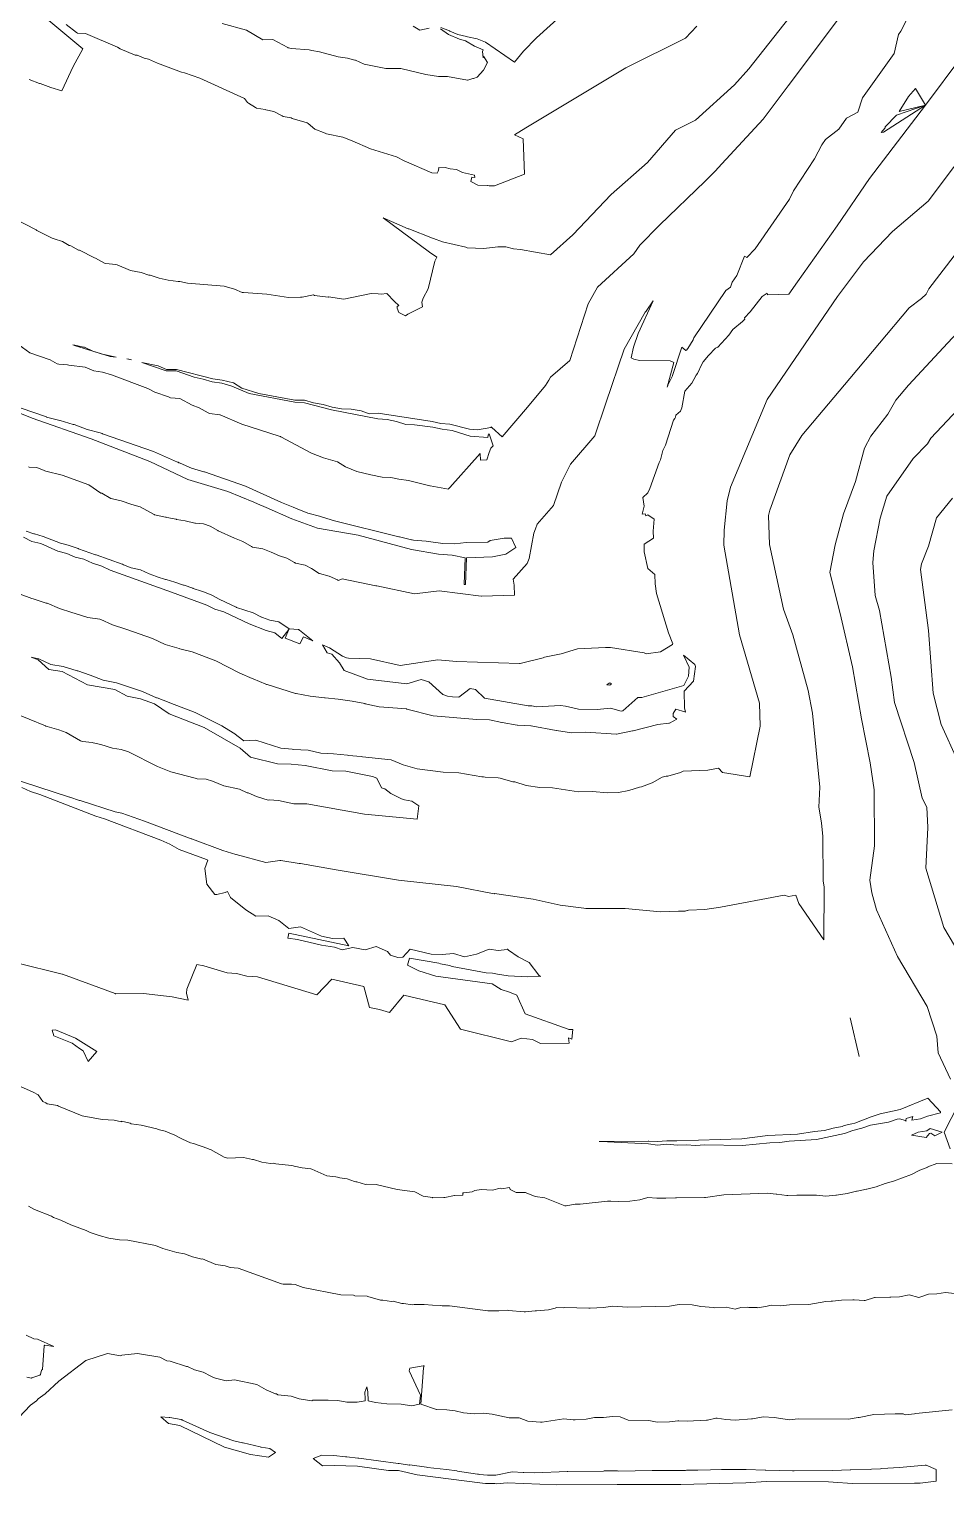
# Model space of a CAD drawing. Header units: metres. Extents: x 808189 to 809552, y 9158146 to 9159172.
# Drawn here: x 808653.3 to 808860.1, y 9158169.7 to 9158498.1 of the extents above; entities that cross this region are included whole.
import ezdxf

# ---------------------------------------------------------------- set-up
doc = ezdxf.new("R2010")
doc.units = ezdxf.units.M
doc.layers.add('C-TOPO-MAJR', color=9, linetype='Continuous')

msp = doc.modelspace()

# ---------------------------------------------------------------- linework, layer by layer
at = {"layer": 'C-TOPO-MAJR', "color": 9, "linetype": 'Continuous', "lineweight": 5}
for points, elevation in [([(808832.87, 9158511), (808815.67, 9158489.11), (808812.42, 9158485.52), (808803.64, 9158477.58), (808799.11, 9158475.33), (808792.79, 9158468.02), (808784.63, 9158460.82), (808775.97, 9158451.68), (808770.88, 9158447.15), (808764.16, 9158448.42), (808762.6, 9158448.52), (808760.83, 9158449.02), (808759.02, 9158448.96), (808755.89, 9158448.59), (808752.12, 9158448.73), (808751.79, 9158448.9), (808746.56, 9158450.13), (808744.52, 9158450.87), (808744.27, 9158450.93), (808738.96, 9158453.07), (808738.82, 9158453.07), (808733.18, 9158455.53), (808743.61, 9158447.75), (808745.31, 9158446.63), (808744.86, 9158445.74), (808743.34, 9158439.49), (808742.21, 9158437.41), (808741.88, 9158436.5), (808742.08, 9158435.43), (808738.73, 9158433.77), (808738.2, 9158433.39), (808736.71, 9158434.17), (808736.37, 9158435.13), (808736.35, 9158435.5), (808736.72, 9158435.75), (808735.71, 9158436.68), (808734.03, 9158438.47), (808732.73, 9158438.27), (808732.04, 9158438.39), (808730.47, 9158438.47), (808724.32, 9158437.15), (808720.86, 9158437.68), (808720.74, 9158437.65), (808717.67, 9158438.04), (808717.5, 9158438.12), (808714.88, 9158437.6), (808714.56, 9158437.64), (808711.82, 9158437.53), (808706.92, 9158438.31), (808701.67, 9158438.72), (808701.36, 9158438.69), (808699.62, 9158439.41), (808697.31, 9158440.1), (808689.02, 9158440.82), (808687.3, 9158441.17), (808686.92, 9158441.19), (808684.71, 9158441.5), (808682.68, 9158441.95), (808680.65, 9158442.56), (808680.31, 9158442.61), (808678.62, 9158443.23), (808676.2, 9158443.65), (808673.17, 9158444.9), (808672.86, 9158444.97), (808670.65, 9158445.2), (808670.35, 9158445.27), (808668.31, 9158446.43), (808668.06, 9158446.49), (808664.72, 9158448.21), (808664.48, 9158448.27), (808662.73, 9158449.24), (808662.5, 9158449.28), (808662.37, 9158449.25), (808660.86, 9158450.18), (808659.01, 9158450.8), (808658.72, 9158450.85), (808658.5, 9158450.94), (808655.06, 9158452.64), (808654.91, 9158452.83), (808649.94, 9158455.4)], 2710), ([(808778.51, 9158505.94), (808767.77, 9158496.14), (808764.8, 9158493.13), (808762.81, 9158490.64), (808756.25, 9158495.16), (808754.38, 9158495.9), (808752.16, 9158496.35), (808751.95, 9158496.46), (808750.02, 9158496.88), (808748.22, 9158497.6), (808748.15, 9158497.72), (808746.15, 9158498.43)], 2690), ([(808838.07, 9158503.38), (808831.82, 9158494.98), (808824.49, 9158485.33), (808818.88, 9158477.81), (808809.56, 9158467.71), (808808.08, 9158466.03), (808805.76, 9158463.82), (808795.47, 9158453.89), (808791.09, 9158449.36), (808789.7, 9158447.39), (808781.55, 9158439.86), (808779.43, 9158436.14), (808775.29, 9158423.32), (808770.89, 9158419.6), (808770.56, 9158418.92), (808769.76, 9158417.73), (808765.69, 9158412.79), (808760.02, 9158406.09), (808757.71, 9158408.22), (808757.61, 9158408.39), (808757.47, 9158408.2), (808754.43, 9158407.73), (808752.67, 9158407.85), (808748.23, 9158408.99), (808746.19, 9158409.15), (808744.21, 9158409.61), (808732.04, 9158411.49), (808730.05, 9158411.31), (808728.19, 9158411.99), (808725.97, 9158412.39), (808723.8, 9158412.46), (808721.65, 9158412.81), (808719.67, 9158413.4), (808717.47, 9158413.8), (808715.47, 9158414.36), (808715.37, 9158414.38), (808713.29, 9158414.37), (808705.12, 9158415.92), (808701.29, 9158417.14), (808699.39, 9158418.29), (808696.86, 9158418.94), (808694.76, 9158419.21), (808686.58, 9158421.33), (808686.48, 9158421.34), (808684.33, 9158421.32), (808682.46, 9158422.12), (808678.73, 9158422.93), (808684.25, 9158420.99), (808686.47, 9158421), (808690.56, 9158419.61), (808692.58, 9158419.17), (808694.6, 9158418.52), (808696.81, 9158418.26), (808699.06, 9158417.57), (808702.96, 9158415.89), (808713.27, 9158413.93), (808715.4, 9158413.78), (808721.56, 9158412.25), (808731.94, 9158410.16), (808734.06, 9158410.06), (808736.2, 9158409.57), (808738.27, 9158408.89), (808740.25, 9158408.86), (808744.41, 9158408.34), (808746.51, 9158407.82), (808748.7, 9158407.55), (808752.79, 9158406.27), (808756.8, 9158405.99), (808756.83, 9158406.52), (808757.08, 9158406.82), (808758.02, 9158404.11), (808757.48, 9158403.6), (808757.07, 9158402.6), (808756.53, 9158400.94), (808755.14, 9158400.84), (808755.05, 9158402.38), (808748.24, 9158394.67), (808747.89, 9158394.38), (808747.88, 9158394.34), (808743.77, 9158395.07), (808743.69, 9158395.07), (808738.87, 9158396.26), (808736.72, 9158396.57), (808734.87, 9158396.96), (808732.96, 9158397.03), (808730.38, 9158397.53), (808727.22, 9158398.33), (808724.66, 9158399.39), (808722.88, 9158400.48), (808719.69, 9158401.4), (808717, 9158402.47), (808710.11, 9158406.13), (808710.01, 9158406.17), (808709.71, 9158406.3), (808701.31, 9158409.01), (808696.45, 9158411.07), (808696.32, 9158411.11), (808694.01, 9158411.41), (808693.85, 9158411.46), (808693.7, 9158411.52), (808691.69, 9158412.67), (808690.11, 9158413.26), (808687.3, 9158414.79), (808685.21, 9158414.93), (808684.76, 9158415.13), (808681.67, 9158416.19), (808680.13, 9158417.03), (808671.91, 9158420.13), (808669.87, 9158420.68), (808667.94, 9158421.03), (808665.97, 9158421.87), (808662.29, 9158422.29), (808661.95, 9158422.39), (808660.06, 9158422.51), (808659.68, 9158422.61), (808658.06, 9158423.49), (808653.45, 9158425.08), (808650.99, 9158426.9)], 2720), ([(808871.88, 9158502.87), (808855.49, 9158480.97), (808853.26, 9158484.72), (808851.67, 9158482.87), (808849.56, 9158479.53), (808855.49, 9158480.97), (808845.99, 9158474.85), (808845.46, 9158474.75), (808846.43, 9158475.85), (808846.41, 9158476.08), (808848.95, 9158478.71), (808855.49, 9158480.97), (808842.83, 9158464.43), (808835.56, 9158453.69), (808826.65, 9158441.07), (808824.64, 9158438.28), (808819.86, 9158438.15), (808819.79, 9158438.57), (808818.68, 9158437.81), (808815.94, 9158434.32), (808814.66, 9158432.97), (808814.73, 9158432.7), (808814.21, 9158432.11), (808812.04, 9158430.35), (808811.11, 9158429.08), (808808.62, 9158426.32), (808808.12, 9158426.11), (808806.56, 9158424.5), (808805.38, 9158423.02), (808805.04, 9158422.5), (808804.06, 9158420.4), (808803.75, 9158420.07), (808803.25, 9158419.03), (808802.76, 9158418.21), (808801.22, 9158416.39), (808800.54, 9158412.7), (808800.2, 9158411.95), (808799.2, 9158411), (808799.13, 9158410.56), (808799.04, 9158410.42), (808798.96, 9158410.29), (808798.67, 9158409.91), (808796.83, 9158404.28), (808796.26, 9158403.01), (808795.75, 9158400.96), (808795.44, 9158400.34), (808793.35, 9158394.48), (808792.86, 9158393.49), (808791.77, 9158392.47), (808792.03, 9158390.49), (808791.6, 9158388.7), (808792.27, 9158388.73), (808792.39, 9158388.3), (808792.86, 9158388.54), (808794.31, 9158387.53), (808794.04, 9158384.88), (808794.16, 9158383.3), (808792.01, 9158381.91), (808792.04, 9158380.17), (808792.89, 9158376.45), (808794.48, 9158375.04), (808794.53, 9158372.97), (808794.83, 9158370.81), (808797.56, 9158361.88), (808798.49, 9158359.46), (808798.45, 9158359.3), (808795.71, 9158357.59), (808792.5, 9158357.2), (808792.01, 9158357.41), (808784.44, 9158358.63), (808783.72, 9158358.64), (808783.31, 9158358.57), (808777.01, 9158358.28), (808773.31, 9158357.18), (808769.53, 9158356.41), (808769.24, 9158356.29), (808764.06, 9158355.02), (808763.94, 9158355.01), (808749.73, 9158355.48), (808745.51, 9158355.79), (808737.02, 9158354.51), (808730.29, 9158356.02), (808725.35, 9158356.22), (808724.93, 9158356.29), (808724.02, 9158356.67), (808721.1, 9158358.54), (808719.52, 9158359.17), (808720.56, 9158357.37), (808721.62, 9158357.07), (808723.31, 9158355.14), (808724.4, 9158353.44), (808729.65, 9158351.43), (808738.48, 9158350.43), (808741.73, 9158351.38), (808743.48, 9158350.88), (808746.62, 9158347.98), (808747.7, 9158347.66), (808748.83, 9158347.5), (808750.24, 9158347.43), (808752.76, 9158349.36), (808753.99, 9158349.1), (808756.03, 9158347.18), (808765.91, 9158345.44), (808766.74, 9158345.43), (808767.74, 9158345.21), (808773.16, 9158345.52), (808774.31, 9158345.39), (808777.26, 9158344.67), (808781.43, 9158344.63), (808784.43, 9158344.93), (808786.86, 9158344.22), (808787.14, 9158344.29), (808787.26, 9158344.35), (808790.63, 9158347.33), (808791.49, 9158347.33), (808801.01, 9158350.02), (808802.05, 9158352.16), (808802.17, 9158354.17), (808800.93, 9158356.89), (808803.47, 9158354.78), (808803.6, 9158354.31), (808803.13, 9158350.99), (808801.08, 9158348.73), (808801.14, 9158345.01), (808801.36, 9158344.02), (808801.19, 9158344.1), (808799.2, 9158344.68), (808798.56, 9158343.74), (808798.61, 9158343.04), (808799.37, 9158342.42), (808797.72, 9158341.54), (808797.61, 9158341.51), (808795.15, 9158341.24), (808789.53, 9158339.84), (808789.48, 9158339.82), (808789.44, 9158339.8), (808785.77, 9158339.09), (808785.73, 9158339.08), (808785.7, 9158339.07), (808778.88, 9158339.48), (808775.65, 9158339.36), (808772.27, 9158339.9), (808772.21, 9158339.9), (808766.55, 9158340.93), (808766.48, 9158340.95), (808763.48, 9158341.07), (808763.42, 9158341.08), (808760.02, 9158341.66), (808759.94, 9158341.67), (808757.14, 9158342.27), (808754.31, 9158342.35), (808744.44, 9158343.21), (808738.55, 9158344.72), (808738.44, 9158344.77), (808732.24, 9158345.25), (808729.15, 9158345.93), (808729.04, 9158345.94), (808726.17, 9158346.46), (808723.04, 9158346.98), (808720.11, 9158347.24), (808719.95, 9158347.28), (808716.71, 9158347.62), (808713.55, 9158348.23), (808713.38, 9158348.25), (808707.05, 9158350.25), (808706.86, 9158350.24), (808706.7, 9158350.36), (808703.83, 9158351.51), (808703.63, 9158351.64), (808700.84, 9158352.83), (808695.41, 9158355.61), (808690.12, 9158357.61), (808687.35, 9158358.27), (808687.13, 9158358.35), (808683.99, 9158359.29), (808681.17, 9158360.62), (808675.33, 9158362.7), (808675.11, 9158362.75), (808672.12, 9158363.73), (808669.49, 9158364.9), (808669.31, 9158364.97), (808666.57, 9158365.4), (808663.46, 9158366.36), (808663.22, 9158366.4), (808662.98, 9158366.51), (808660.19, 9158367.38), (808657.43, 9158368.57), (808657.16, 9158368.63), (808654.21, 9158369.58), (808653.97, 9158369.69), (808651.28, 9158370.62)], 2740), ([(808853.76, 9158505.13), (808849.9, 9158497.65), (808849.41, 9158496.91), (808848.42, 9158492.58), (808841.26, 9158482.61), (808840.2, 9158479.39), (808837.68, 9158477.98), (808835.95, 9158475.52), (808832.92, 9158473.21), (808832.14, 9158472), (808830.46, 9158468.81), (808825.75, 9158461.64), (808824.82, 9158459.7), (808817.04, 9158448.54), (808815.23, 9158446.55), (808814.65, 9158446.88), (808812.97, 9158442.55), (808811.9, 9158441.01), (808811.49, 9158439.92), (808810.49, 9158439.12), (808803.24, 9158428.44), (808803.07, 9158427.97), (808801.92, 9158426.05), (808801.59, 9158425.68), (808801.41, 9158425.57), (808800.57, 9158426.35), (808798.4, 9158419.94), (808798.41, 9158419.92), (808797.4, 9158417.75), (808797.4, 9158417.72), (808797.22, 9158417.34), (808798.7, 9158422.92), (808797.91, 9158423.25), (808790.99, 9158423.32), (808789.73, 9158423.67), (808789.08, 9158423.94), (808789.66, 9158426.36), (808790.71, 9158429.41), (808794.06, 9158436.77), (808792.5, 9158434.45), (808792.29, 9158434.25), (808787.51, 9158425.87), (808783.39, 9158413.72), (808780.9, 9158406.36), (808775.46, 9158399.96), (808773.4, 9158395.91), (808771.56, 9158390.61), (808767.91, 9158386.4), (808767.5, 9158385.37), (808767.17, 9158384.37), (808766.07, 9158378.7), (808765.67, 9158377.55), (808762.47, 9158374), (808762.69, 9158372.63), (808762.77, 9158370.41), (808762.75, 9158370.41), (808755.38, 9158370.15), (808755.26, 9158370.16), (808745.77, 9158371.36), (808740.27, 9158370.74), (808731.78, 9158372.5), (808731.54, 9158372.51), (808723.91, 9158374.11), (808723.09, 9158373.7), (808722.92, 9158373.79), (808722.87, 9158373.88), (808720.97, 9158374.66), (808718.85, 9158375.29), (808718.74, 9158375.3), (808717.01, 9158376.45), (808715.56, 9158377.15), (808713.44, 9158377.62), (808713.32, 9158377.7), (808713.22, 9158377.72), (808713.15, 9158377.75), (808711.43, 9158378.72), (808709.76, 9158379.29), (808707.91, 9158380.13), (808706.02, 9158380.88), (808703.7, 9158381.25), (808703.5, 9158381.35), (808701.54, 9158382.49), (808699.62, 9158383.23), (808695.98, 9158384.94), (808695.86, 9158384.98), (808694.18, 9158385.97), (808692.67, 9158386.47), (808690.82, 9158386.63), (808690.72, 9158386.66), (808688.55, 9158387.2), (808686.59, 9158387.49), (808686.48, 9158387.53), (808684.35, 9158387.93), (808684.24, 9158387.97), (808684.12, 9158388.03), (808681.64, 9158388.55), (808681.53, 9158388.59), (808678.38, 9158390.37), (808676.47, 9158390.87), (808674.11, 9158391.72), (808672.1, 9158392.14), (808671.79, 9158392.25), (808669.7, 9158393.39), (808669.53, 9158393.45), (808666.76, 9158395.31), (808660.8, 9158397.46), (808657.07, 9158398.36), (808656.89, 9158398.42), (808656.7, 9158398.52), (808655.1, 9158399.24), (808653.35, 9158399.26), (808653.15, 9158399.35)], 2730), ([(808655.49, 9158501.89), (808665.47, 9158493.63), (808663.23, 9158489.63), (808660.67, 9158484.2), (808658.2, 9158484.91), (808655.8, 9158485.84), (808655.63, 9158485.85), (808653.32, 9158486.76)], 2700), ([(808803.91, 9158498.73), (808801.33, 9158496.07), (808787.92, 9158489.37), (808765.33, 9158475.86), (808762.82, 9158474.27), (808764.76, 9158473.31), (808765.06, 9158465.37), (808758.26, 9158462.75), (808757.11, 9158462.73), (808756.78, 9158462.83), (808756.74, 9158462.83), (808756.67, 9158462.82), (808754.55, 9158462.92), (808752.95, 9158463.75), (808753.16, 9158464.73), (808753.85, 9158464.63), (808753.78, 9158465.15), (808751.06, 9158465.78), (808749.72, 9158466.44), (808748.27, 9158466.57), (808747.16, 9158466.89), (808745.62, 9158466.84), (808745.7, 9158466.56), (808745.58, 9158466.06), (808745.36, 9158465.61), (808744.13, 9158465.66), (808737.88, 9158468.36), (808736.2, 9158469.32), (808730.31, 9158471.1), (808726.21, 9158472.93), (808724.06, 9158473.72), (808720.39, 9158474.49), (808720.12, 9158474.61), (808717.73, 9158475.51), (808716.27, 9158476.83), (808716.07, 9158476.92), (808712.65, 9158477.94), (808712.4, 9158478.05), (808710.6, 9158478.4), (808710.37, 9158478.5), (808708.49, 9158479.49), (808706.73, 9158479.87), (808706.53, 9158479.96), (808704.64, 9158480.3), (808704.4, 9158480.41), (808702.8, 9158481.43), (808702.58, 9158481.52), (808701.9, 9158482.48), (808691.79, 9158487.02), (808688.36, 9158488.2), (808687.73, 9158488.37), (808682.27, 9158490.44), (808680.22, 9158491.31), (808679.29, 9158491.54), (808677.7, 9158492.22), (808677.22, 9158492.25), (808673.89, 9158493.64), (808673.24, 9158494.03), (808666.01, 9158497.1), (808664.21, 9158497.22), (808663.99, 9158497.32), (808661.67, 9158499.11)], 2700), ([(808746.07, 9158498.16), (808747.91, 9158496.89), (808750.42, 9158495.86), (808751.76, 9158495.43), (808753.75, 9158494.22), (808755.72, 9158493.43), (808755.58, 9158493.08), (808755.72, 9158491.64), (808755.83, 9158491.97), (808756.69, 9158490.53), (808755.78, 9158488.85), (808754.36, 9158487.28), (808753.57, 9158486.96), (808753.52, 9158486.96), (808753.48, 9158486.95), (808753.4, 9158486.95), (808752.27, 9158486.55), (808752.19, 9158486.55), (808747.7, 9158487.43), (808745.64, 9158487.42), (808742.8, 9158487.86), (808737.46, 9158489.16), (808737.18, 9158489.19), (808733.76, 9158489.23), (808728.89, 9158490.16), (808726.93, 9158491.07), (808726.76, 9158491.09), (808725.15, 9158491.55), (808723.06, 9158491.86), (808718.78, 9158493), (808717.06, 9158493.31), (808716.51, 9158493.46), (808712.51, 9158493.72), (808711.77, 9158493.86), (808711.7, 9158493.92), (808708.28, 9158495.73), (808706.03, 9158495.66), (808702.34, 9158497.88), (808696.87, 9158499.39)], 2690), ([(808739.92, 9158498.74), (808741.48, 9158497.84), (808743.57, 9158498.31)], 2690), ([(808649.69, 9158343.96), (808657, 9158340.94), (808657.06, 9158340.86), (808657.39, 9158340.75), (808660, 9158340.06), (808661.65, 9158339.42), (808664.92, 9158337.54), (808665.34, 9158337.43), (808667.55, 9158337.15), (808667.76, 9158337.08), (808669.49, 9158336.75), (808672.11, 9158335.92), (808674.09, 9158335.58), (808675.77, 9158335.03), (808682.25, 9158331.75), (808685.28, 9158330.59), (808690.8, 9158329.12), (808691.25, 9158328.94), (808693.27, 9158328.87), (808694.72, 9158328.45), (808697.25, 9158327.42), (808700.75, 9158326.66), (808702.53, 9158325.85), (808702.73, 9158325.79), (808704.59, 9158325), (808707.27, 9158324.19), (808707.49, 9158324.22), (808709.59, 9158324.09), (808713, 9158323.37), (808715.95, 9158323.35), (808729, 9158321.03), (808740.81, 9158319.9), (808741.25, 9158322.88), (808739.64, 9158323.97), (808738, 9158324.24), (808737.28, 9158324.45), (808734.87, 9158325.69), (808733.58, 9158326.71), (808732.8, 9158326.92), (808731.76, 9158329.1), (808730.77, 9158329.53), (808724.78, 9158330.74), (808721.64, 9158330.8), (808715.58, 9158331.98), (808712.45, 9158332.28), (808709.34, 9158332.33), (808703.22, 9158333.84), (808700.9, 9158335.87), (808692.82, 9158340.53), (808684.92, 9158343.61), (808681.59, 9158345.86), (808678.44, 9158347.01), (808675.44, 9158347.65), (808672.64, 9158349.14), (808666.46, 9158350.2), (808660.75, 9158353.21), (808657.8, 9158353.63), (808655.39, 9158355.79), (808653.79, 9158356.44), (808655.47, 9158356.03), (808655.49, 9158356.03), (808655.5, 9158356.02), (808658.23, 9158354.77), (808661.01, 9158354.29), (808664.19, 9158353.35), (808664.3, 9158353.33), (808667.12, 9158352.36), (808669.99, 9158351.25), (808673.04, 9158350.64), (808678.93, 9158348.65), (808682.09, 9158347.25), (808682.19, 9158347.22), (808684.92, 9158346.18), (808685.06, 9158346.15), (808690.81, 9158343.92), (808696.8, 9158340.97), (808699.37, 9158339.36), (808699.53, 9158339.29), (808701.77, 9158337.57), (808704.45, 9158337.72), (808710.07, 9158335.91), (808712.67, 9158335.66), (808712.95, 9158335.61), (808716.26, 9158335.45), (808719.14, 9158334.78), (808721.98, 9158334.63), (808725.13, 9158334.3), (808725.39, 9158334.25), (808728.22, 9158333.99), (808728.53, 9158333.92), (808734.97, 9158333.25), (808737.69, 9158332.11), (808740.82, 9158331.25), (808746.71, 9158330.5), (808750.23, 9158330.31), (808755.45, 9158329.45), (808755.82, 9158329.44), (808756.18, 9158329.36), (808759.13, 9158329.2), (808759.56, 9158329.13), (808762.45, 9158328.32), (808762.84, 9158328.3), (808765.39, 9158327.48), (808768.54, 9158327.04), (808771.34, 9158326.93), (808777.21, 9158326.07), (808780.28, 9158326.11), (808783.83, 9158325.84), (808786.25, 9158325.92), (808788.57, 9158326.31), (808790.98, 9158327.08), (808791.45, 9158327.17), (808793.81, 9158328.1), (808796.13, 9158329.35), (808797, 9158329.56), (808797.39, 9158329.61), (808800.26, 9158330.39), (808800.87, 9158330.71), (808806.39, 9158330.92), (808808.82, 9158331.38), (808809.7, 9158330.38), (808815.84, 9158329.45), (808818.18, 9158340.85), (808818.04, 9158346.01), (808813.57, 9158361.46), (808810.03, 9158381.7), (808810.09, 9158385.07), (808810.77, 9158391.72), (808811.5, 9158394.75), (808819.76, 9158414.51), (808835.65, 9158437.79), (808841.52, 9158445.59), (808848.06, 9158452.43), (808856.07, 9158459.25), (808872.98, 9158481.76)], 2750), ([(808868.42, 9158455.35), (808856.27, 9158439.49), (808855.64, 9158438.32), (808854.6, 9158437.31), (808851.8, 9158435.23), (808838.42, 9158419.26), (808827.6, 9158406.45), (808824.9, 9158402.04), (808820.35, 9158389.58), (808820.06, 9158388.36), (808820.32, 9158381.86), (808823.49, 9158367.25), (808825.58, 9158361.49), (808829, 9158348.89), (808830.03, 9158343.82), (808831.63, 9158327.06), (808831.43, 9158322.55), (808832.06, 9158319.08), (808832.35, 9158315.94), (808832.4, 9158305.89), (808832.62, 9158304.61), (808832.55, 9158292.67), (808826.9, 9158300.84), (808826.21, 9158302.73), (808824.61, 9158302.41), (808823.65, 9158302.73), (808809.28, 9158300.06), (808805.7, 9158299.53), (808802.03, 9158299.32), (808801.89, 9158299.28), (808801.78, 9158299.29), (808801.51, 9158299.23), (808801.41, 9158299.18), (808801.27, 9158299.13), (808800.68, 9158299.13), (808800.02, 9158299.12), (808799.79, 9158299.15), (808795.69, 9158298.96), (808787.78, 9158299.69), (808778.92, 9158299.7), (808778.4, 9158299.8), (808773.11, 9158300.47), (808767.04, 9158301.8), (808758.26, 9158303.13), (808758.24, 9158303.07), (808749.75, 9158304.67), (808736.65, 9158306.13), (808722.56, 9158308.47), (808714.53, 9158309.87), (808714.21, 9158309.88), (808710.09, 9158310.53), (808709.88, 9158310.54), (808706.69, 9158310.13), (808700, 9158311.89), (808699.98, 9158311.89), (808697.04, 9158312.78), (808697.02, 9158312.79), (808696.99, 9158312.79), (808690.15, 9158315.38), (808690.03, 9158315.41), (808689.85, 9158315.42), (808679.34, 9158319.39), (808674.26, 9158321.23), (808672.72, 9158321.54), (808664.82, 9158324.07), (808664.71, 9158324.09), (808662.54, 9158324.85), (808662.41, 9158324.86), (808648.61, 9158329.38)], 2760), ([(808869.39, 9158436.86), (808851.67, 9158417.77), (808848.81, 9158414.36), (808846.99, 9158411.22), (808843.19, 9158406.24), (808841.72, 9158403.54), (808839.73, 9158396.06), (808837.03, 9158388.79), (808835.1, 9158381.75), (808833.94, 9158375.49), (808836.23, 9158366.31), (808839.01, 9158354.24), (808841.04, 9158342.5), (808842.98, 9158332.59), (808843.9, 9158326.52), (808843.96, 9158313.84), (808842.91, 9158306.11), (808843.4, 9158303.24), (808844.42, 9158299.45), (808849.18, 9158288.93), (808855.86, 9158277.63), (808858.02, 9158270.9), (808858.33, 9158267.2), (808861.1, 9158261.25)], 2770), ([(808651.22, 9158411.43), (808654.02, 9158410.31), (808667.34, 9158405.67), (808680.58, 9158400.55), (808689.1, 9158396.5), (808698.17, 9158393.83), (808703.98, 9158391.41), (808704.81, 9158390.99), (808706.81, 9158390.21), (808712.6, 9158387.63), (808718.33, 9158385.5), (808727.53, 9158383.95), (808739.56, 9158380.7), (808745.65, 9158379.69), (808748.72, 9158379.45), (808751.69, 9158378.83), (808751.47, 9158372.88), (808751.48, 9158372.82), (808751.49, 9158372.81), (808751.51, 9158372.81), (808751.75, 9158372.82), (808751.94, 9158378.83), (808757.83, 9158379.04), (808760.87, 9158379.67), (808763.09, 9158381.19), (808762.11, 9158383.28), (808760.44, 9158383.27), (808757.29, 9158382.74), (808756.79, 9158382.37), (808751.93, 9158382.28), (808749.32, 9158381.99), (808746.64, 9158382.07), (808742.9, 9158382.62), (808740.05, 9158382.81), (808739.74, 9158382.89), (808739.6, 9158382.91), (808736.84, 9158383.53), (808736.84, 9158383.53), (808736.73, 9158383.54), (808722.21, 9158387.18), (808719.46, 9158387.99), (808719.25, 9158388.07), (808719.1, 9158388.16), (808716.2, 9158388.91), (808713.43, 9158390.01), (808712.91, 9158390.29), (808710.28, 9158391.31), (808702.15, 9158394.96), (808692.87, 9158398.24), (808692.7, 9158398.26), (808689.97, 9158399.02), (808687.36, 9158400.15), (808687.22, 9158400.23), (808687.11, 9158400.27), (808686.91, 9158400.38), (808686.76, 9158400.39), (808681.4, 9158402.8), (808669.91, 9158406.83), (808669.82, 9158406.87), (808669.36, 9158407.05), (808666.38, 9158407.8), (808663.46, 9158408.89), (808663.29, 9158408.91), (808660.3, 9158409.81), (808660.22, 9158409.81), (808657.27, 9158410.57), (808657.21, 9158410.6), (808648.66, 9158413.57)], 2730), ([(808862.88, 9158412.33), (808856.7, 9158405.8), (808855.94, 9158404.58), (808852.69, 9158401.26), (808846.8, 9158392.77), (808845.25, 9158387.75), (808843.81, 9158380.44), (808843.63, 9158377.79), (808844.12, 9158370.36), (808845.14, 9158366.95), (808847.78, 9158351.92), (808848.53, 9158346.19), (808852.9, 9158332.66), (808854.73, 9158324.62), (808855.76, 9158322.61), (808856.02, 9158318.03), (808855.6, 9158308.85), (808859.66, 9158295.42), (808865.87, 9158284.93)], 2780), ([(808861.55, 9158392.29), (808857.99, 9158387.88), (808856.19, 9158381.43), (808854.6, 9158377.51), (808854.38, 9158376.19), (808856.17, 9158362.4), (808857.19, 9158348.28), (808859.04, 9158341.2), (808862.74, 9158333.14)], 2790), ([(808652.09, 9158383.49), (808653.95, 9158382.53), (808656, 9158382.05), (808659.82, 9158380.33), (808661.81, 9158379.78), (808663.68, 9158379.01), (808665.69, 9158378.55), (808667.64, 9158377.65), (808669.72, 9158376.95), (808671.64, 9158376.05), (808685.44, 9158371.12), (808693.38, 9158368.16), (808695.2, 9158367.27), (808697.26, 9158366.63), (808702.97, 9158363.97), (808706.76, 9158362.44), (808708.73, 9158361.91), (808710.29, 9158360.67), (808711.93, 9158362.67), (808711.05, 9158360.7), (808714.39, 9158359.43), (808715.24, 9158361.04), (808717.33, 9158360.07), (808714.27, 9158362.54), (808714.25, 9158362.58), (808714.18, 9158362.61), (808714.1, 9158362.63), (808712.01, 9158362.79), (808712.01, 9158362.79), (808712, 9158362.79), (808712, 9158362.79), (808709.61, 9158364.43), (808707.59, 9158364.78), (808705.94, 9158365.36), (808705.83, 9158365.42), (808705.73, 9158365.46), (808705.73, 9158365.46), (808703.84, 9158366.4), (808700.13, 9158367.64), (808700, 9158367.67), (808696.32, 9158369.45), (808694.5, 9158370.41), (808692.49, 9158371.2), (808692.24, 9158371.32), (808690.35, 9158371.94), (808690.24, 9158372.01), (808688.29, 9158372.63), (808688.17, 9158372.64), (808686.21, 9158373.32), (808684.2, 9158373.95), (808684.08, 9158373.97), (808682.2, 9158374.58), (808682.07, 9158374.6), (808680.4, 9158375.24), (808678.46, 9158376.16), (808676.32, 9158376.61), (808674.58, 9158377.27), (808674.39, 9158377.38), (808674.28, 9158377.41), (808668.41, 9158379.49), (808668.29, 9158379.51), (808664.5, 9158380.84), (808664.38, 9158380.91), (808662.55, 9158381.54), (808662.4, 9158381.64), (808660.42, 9158382.17), (808656.52, 9158383.65), (808654.52, 9158384.24), (808654.42, 9158384.26), (808652.63, 9158384.87)], 2740), ([(808651.69, 9158327.01), (808653.64, 9158326.13), (808655.71, 9158325.44), (808668.34, 9158320.57), (808670.33, 9158319.97), (808683, 9158315.11), (808685.03, 9158314.21), (808687.16, 9158313.07), (808693.32, 9158310.76), (808693.62, 9158310.62), (808692.96, 9158308.73), (808693.4, 9158305.21), (808695.19, 9158302.92), (808695.63, 9158302.92), (808697.57, 9158303.35), (808698.07, 9158303.59), (808698.77, 9158302.19), (808702.23, 9158299.41), (808704.49, 9158298.02), (808707.23, 9158298.06), (808709.66, 9158297), (808711.93, 9158295.22), (808714.56, 9158295.62), (808719.23, 9158293.5), (808721.74, 9158292.94), (808724.3, 9158293.04), (808725.41, 9158291.29), (808711.9, 9158294.19), (808711.66, 9158293.04), (808713.88, 9158292.76), (808719.3, 9158291.48), (808722.18, 9158291.03), (808723.95, 9158290.37), (808726.33, 9158290.9), (808729.12, 9158290.38), (808731.62, 9158291.16), (808734.14, 9158290.03), (808734.86, 9158289.17), (808736.51, 9158288.68), (808737.6, 9158288.76), (808739.27, 9158290.52), (808743.99, 9158289.42), (808746.5, 9158289.38), (808749.05, 9158289.59), (808751.5, 9158288.82), (808754.21, 9158289.42), (808757.09, 9158290.56), (808759.11, 9158290.22), (808760.48, 9158290.42), (808761.13, 9158290.58), (808761.19, 9158290.54), (808761.42, 9158290.34), (808763.6, 9158288.79), (808766.08, 9158287.53), (808768.29, 9158284.72), (808768.69, 9158284.41), (808768.2, 9158284.43), (808765.72, 9158284.34), (808761.36, 9158284.56), (808758.96, 9158284.88), (808757.82, 9158285.14), (808756.42, 9158285.25), (808748.75, 9158286.68), (808748.16, 9158286.86), (808746.13, 9158287.25), (808745.71, 9158287.37), (808739.11, 9158288.49), (808738.67, 9158286.91), (808741.23, 9158285.63), (808745.03, 9158284.46), (808757.74, 9158282.71), (808759.76, 9158281.43), (808761.68, 9158280.85), (808763.33, 9158280.17), (808765.2, 9158276), (808774.92, 9158272.54), (808775.06, 9158272.43), (808775.98, 9158272.41), (808775.72, 9158270.23), (808775.01, 9158270.55), (808775.14, 9158269.34), (808768.64, 9158269.24), (808766.88, 9158270.16), (808764.33, 9158270.44), (808762.09, 9158269.66), (808750.61, 9158272.54), (808747.12, 9158278.01), (808737.85, 9158280.16), (808734.6, 9158276.27), (808732.36, 9158276.92), (808730.13, 9158277.38), (808728.79, 9158282.16), (808721.62, 9158283.8), (808718.25, 9158280.26), (808704.81, 9158284.33), (808702.4, 9158284.48), (808700.06, 9158285.03), (808698, 9158285.2), (808692.72, 9158286.8), (808691.12, 9158287.09), (808688.93, 9158281.51), (808688.81, 9158280.64), (808689.17, 9158279.04), (808685.59, 9158279.81), (808685.56, 9158279.82), (808679.13, 9158280.56), (808672.92, 9158280.46), (808672.86, 9158280.46), (808672.82, 9158280.46), (808672.7, 9158280.54), (808660.86, 9158284.95), (808660.81, 9158284.94), (808650.45, 9158287.47)], 2760), ([(808840.56, 9158266.33), (808840.56, 9158266.33), (808840.56, 9158266.33), (808840.56, 9158266.33), (808840.56, 9158266.33), (808838.48, 9158275.07)], 2760), ([(808861.53, 9158242.14), (808858.06, 9158242.22), (808856.05, 9158241.42), (808856.03, 9158241.4), (808854.18, 9158240.71), (808852.32, 9158239.74), (808848.31, 9158238.2), (808846.4, 9158237.69), (808844.4, 9158236.91), (808842.25, 9158236.43), (808842.18, 9158236.42), (808840.11, 9158235.95), (808840.02, 9158235.95), (808839.94, 9158235.93), (808837.83, 9158235.4), (808835.38, 9158235.08), (808835.26, 9158235.08), (808833.04, 9158234.87), (808830.87, 9158235.05), (808830.75, 9158235.04), (808826.58, 9158235.06), (808826.44, 9158235.07), (808824.41, 9158234.96), (808824.24, 9158234.97), (808821.97, 9158235.27), (808821.79, 9158235.25), (808819.87, 9158235.53), (808809.97, 9158235.15), (808805.84, 9158234.5), (808805.65, 9158234.51), (808799.33, 9158234.45), (808799.12, 9158234.43), (808796.9, 9158234.36), (808796.68, 9158234.38), (808794.88, 9158234.38), (808792.88, 9158234.5), (808791.05, 9158234.02), (808788.79, 9158233.71), (808786.34, 9158233.61), (808784.5, 9158233.72), (808784, 9158233.69), (808783.74, 9158233.71), (808777.64, 9158233.05), (808776.79, 9158233.02), (808776.49, 9158233.04), (808774.43, 9158232.63), (808774.14, 9158232.64), (808769.63, 9158234.44), (808767.46, 9158234.74), (808765.39, 9158235.62), (808765.28, 9158235.64), (808763.14, 9158235.7), (808762.12, 9158236.17), (808761.84, 9158236.33), (808761.84, 9158236.35), (808761.64, 9158236.8), (808759.96, 9158236.5), (808759.54, 9158236.62), (808757.82, 9158236.17), (808755.3, 9158236.33), (808753.83, 9158236.08), (808753.24, 9158235.84), (808751.34, 9158235.58), (808751.33, 9158235.58), (808751.14, 9158235.56), (808751.11, 9158235.1), (808751.12, 9158235.06), (808749.32, 9158234.95), (808749.29, 9158234.96), (808747.09, 9158234.54), (808747.03, 9158234.55), (808746.96, 9158234.55), (808746.91, 9158234.56), (808746.87, 9158234.57), (808744.41, 9158234.48), (808744.31, 9158234.5), (808742.23, 9158234.87), (808740.31, 9158235.81), (808736.3, 9158236.35), (808731.58, 9158237.49), (808729.49, 9158237.52), (808729.19, 9158237.5), (808727.21, 9158238.08), (808726.98, 9158238.1), (808726.73, 9158238.16), (808725.06, 9158238.75), (808723.4, 9158238.96), (808723.14, 9158239.08), (808722.87, 9158239.12), (808722.53, 9158239.23), (808720.49, 9158239.41), (808717.07, 9158240.92), (808716.83, 9158240.97), (808714.87, 9158241.21), (808713.12, 9158241.6), (808712.87, 9158241.71), (808712.53, 9158241.79), (808709, 9158242.15), (808708.68, 9158242.22), (808708.35, 9158242.26), (808707.74, 9158242.23), (808705.81, 9158242.54), (808703.96, 9158243.07), (808703.72, 9158243.09), (808701.67, 9158243.58), (808698.03, 9158243.42), (808697.64, 9158243.55), (808697.31, 9158243.63), (808694.21, 9158245.33), (808693.96, 9158245.42), (808693.66, 9158245.58), (808690.37, 9158246.68), (808689.71, 9158246.86), (808687.94, 9158247.72), (808687.61, 9158247.81), (808686.05, 9158248.65), (808685.78, 9158248.74), (808684.04, 9158249.5), (808682.45, 9158249.87), (808682.11, 9158250), (808678.6, 9158250.83), (808676.31, 9158251.16), (808676.09, 9158251.3), (808674.17, 9158251.72), (808674.13, 9158251.6), (808672.53, 9158252), (808669.78, 9158252.15), (808665.26, 9158252.99), (808659.94, 9158255.15), (808659.71, 9158255.32), (808657.4, 9158255.66), (808657.09, 9158255.87), (808656.44, 9158256.16), (808655.39, 9158257.69), (808654.27, 9158258.27), (808650.74, 9158259.84)], 2770), ([(808862.88, 9158255.44), (808859.7, 9158249.29), (808861.02, 9158245.55)], 2770), ([(808862.06, 9158212.87), (808859.97, 9158213.08), (808858.02, 9158212.78), (808856.19, 9158212.74), (808854.22, 9158212.04), (808854.02, 9158212.01), (808851.78, 9158212.61), (808849.63, 9158212.1), (808847.67, 9158212.05), (808847.48, 9158212.02), (808844.16, 9158212), (808844, 9158211.98), (808841.86, 9158211.3), (808841.69, 9158211.29), (808839.4, 9158211.46), (808839.11, 9158211.42), (808836.55, 9158211.41), (808834.55, 9158211.15), (808834.22, 9158211.18), (808833.04, 9158211.07), (808829.2, 9158210.41), (808824.83, 9158210.31), (808822.88, 9158210.12), (808820.69, 9158210.27), (808819.77, 9158210.01), (808817.67, 9158209.62), (808817.49, 9158209.71), (808815.66, 9158209.71), (808815.4, 9158209.78), (808813.82, 9158209.72), (808812.6, 9158209.37), (808810.55, 9158209.8), (808807.91, 9158209.65), (808807.64, 9158209.69), (808804.84, 9158209.91), (808802.84, 9158210.36), (808799.93, 9158210.41), (808797.77, 9158210.04), (808788.23, 9158209.79), (808784.98, 9158210.04), (808782.87, 9158209.7), (808779.86, 9158209.6), (808779.57, 9158209.56), (808774.18, 9158209.74), (808773.84, 9158209.66), (808772.28, 9158209.69), (808771.99, 9158209.59), (808770.45, 9158209.2), (808767.72, 9158208.94), (808767.48, 9158208.98), (808765.26, 9158208.72), (808764.99, 9158208.76), (808761.46, 9158209.05), (808761.17, 9158209.09), (808759.28, 9158208.96), (808759.01, 9158209), (808756.8, 9158208.99), (808748.17, 9158210.08), (808746.46, 9158210.13), (808746.17, 9158210.17), (808744.29, 9158210.22), (808742.45, 9158210.4), (808740.2, 9158210.4), (808739.82, 9158210.33), (808737.78, 9158210.65), (808737.37, 9158210.65), (808735.45, 9158211.13), (808735.09, 9158211.11), (808733.08, 9158211.36), (808732.82, 9158211.37), (808732.6, 9158211.41), (808729.73, 9158212.17), (808729.54, 9158212.24), (808726.79, 9158212.38), (808726.45, 9158212.48), (808723.62, 9158212.59), (808715.14, 9158214.25), (808713.3, 9158214.88), (808712.51, 9158214.97), (808710.61, 9158214.99), (808710.21, 9158215.08), (808700.5, 9158218.59), (808698.66, 9158218.75), (808697.55, 9158219.12), (808695.43, 9158219.45), (808692.42, 9158220.69), (808692.3, 9158220.66), (808690.2, 9158221.17), (808688.37, 9158221.84), (808686.67, 9158222.12), (808683.52, 9158223.02), (808681.86, 9158223.69), (808675.56, 9158224.89), (808673.72, 9158224.95), (808671.29, 9158225.33), (808669.15, 9158225.95), (808668.91, 9158226.05), (808667.08, 9158226.65), (808666.16, 9158227.12), (808662.72, 9158228.36), (808660.51, 9158229.44), (808658.85, 9158230.06), (808658.38, 9158230.29), (808654.56, 9158231.81), (808653.19, 9158232.56)], 2780), ([(808652.84, 9158194.01), (808653.89, 9158193.79), (808653.96, 9158193.85), (808655.76, 9158194.49), (808655.86, 9158194.59), (808656.14, 9158195.61), (808656.32, 9158195.76), (808656.72, 9158201.06), (808656.9, 9158201.21), (808658.93, 9158200.9), (808655.25, 9158202.55), (808654.39, 9158202.66), (808652.67, 9158203.51)], 2790), ([(808861.54, 9158186.63), (808853.34, 9158185.83), (808853.01, 9158185.72), (808850.87, 9158185.54), (808850.42, 9158185.75), (808848.63, 9158185.77), (808843.84, 9158185.56), (808840.54, 9158184.92), (808840.33, 9158184.91), (808838.12, 9158184.5), (808826.75, 9158184.63), (808824.8, 9158184.41), (808821.33, 9158184.9), (808818.88, 9158185.07), (808816.5, 9158184.61), (808816.24, 9158184.62), (808812.53, 9158184.31), (808810.44, 9158184.44), (808808.52, 9158184.72), (808808.18, 9158184.72), (808806.3, 9158184.34), (808806.08, 9158184.34), (808801.75, 9158184.05), (808799.85, 9158184.18), (808799.63, 9158184.18), (808797.76, 9158183.96), (808794.99, 9158183.88), (808793.07, 9158184.23), (808788.4, 9158184.31), (808786.6, 9158185.05), (808784.87, 9158185.17), (808782.86, 9158184.88), (808780.81, 9158184.92), (808778.93, 9158184.55), (808776.45, 9158184.37), (808776.04, 9158184.36), (808773.95, 9158184.57), (808769, 9158183.89), (808768.67, 9158183.89), (808765.78, 9158184.09), (808763.87, 9158184.82), (808761.76, 9158184.85), (808761.69, 9158184.84), (808761.65, 9158184.84), (808761.61, 9158184.84), (808757.73, 9158185.69), (808755.76, 9158185.9), (808753.68, 9158185.7), (808751.31, 9158185.99), (808749.39, 9158186.43), (808747.52, 9158186.65), (808745.25, 9158186.72), (808745.17, 9158186.73), (808741.64, 9158187.93), (808742.26, 9158196.11), (808742.44, 9158196.58), (808742.16, 9158196.57), (808739.2, 9158196.04), (808739.04, 9158195.47), (808741.6, 9158189.95), (808741.36, 9158187.95), (808739.54, 9158187.54), (808737.23, 9158187.95), (808733.97, 9158188), (808731.47, 9158188.29), (808729.82, 9158188.69), (808729.68, 9158190.69), (808729.49, 9158191.86), (808729.02, 9158190.65), (808729.12, 9158189.09), (808729.1, 9158188.65), (808727.33, 9158188.34), (808727.28, 9158188.35), (808724.96, 9158188.35), (808722.93, 9158188.73), (808720.78, 9158188.85), (808717.33, 9158188.8), (808717.07, 9158188.7), (808714.23, 9158189.15), (808712.42, 9158189.74), (808709.45, 9158189.99), (808709.13, 9158190.23), (808708.93, 9158190.26), (808706.79, 9158191.18), (808704.68, 9158192.36), (808699.66, 9158193.4), (808697.77, 9158193.19), (808695.39, 9158193.76), (808694.88, 9158193.94), (808694.3, 9158194.2), (808692.56, 9158195.15), (808690.65, 9158195.64), (808689.01, 9158196.39), (808688.79, 9158196.43), (808685.16, 9158197.62), (808684.41, 9158197.67), (808682.77, 9158198.51), (808677.8, 9158199.36), (808674.2, 9158198.95), (808673.97, 9158198.84), (808671.01, 9158199.38), (808666.1, 9158197.79), (808660.06, 9158193.14), (808656.95, 9158190.26), (808655.4, 9158189.1), (808655, 9158188.67), (808653.66, 9158187.69), (808651.01, 9158184.87)], 2790)]:
    msp.add_lwpolyline(points, dxfattribs=dict(at, elevation=elevation))
for points, elevation in [([(808663.53, 9158426.7), (808671.61, 9158424.22), (808672.96, 9158424.12), (808669.6, 9158424.88), (808667.66, 9158425.48), (808665.78, 9158426.35), (808665.6, 9158426.38), (808663.6, 9158426.83), (808663.51, 9158426.84), (808663.15, 9158426.88), (808663.53, 9158426.7)], 2720), ([(808675.8, 9158423.68), (808675.37, 9158423.73), (808676.43, 9158423.51), (808675.8, 9158423.68)], 2720), ([(808784.15, 9158350.56), (808783.6, 9158350.2), (808784.29, 9158350.12), (808784.64, 9158350.38), (808784.42, 9158350.56), (808784.31, 9158350.61), (808784.15, 9158350.56)], 2740), ([(808665.49, 9158267.64), (808666.68, 9158265.24), (808668.61, 9158267.49), (808663.77, 9158270.46), (808659.29, 9158272.39), (808658.54, 9158272.29), (808658.9, 9158270.99), (808663, 9158269.35), (808664.67, 9158268.11), (808665.49, 9158267.64)], 2770), ([(808814.08, 9158247.77), (808799.38, 9158247.31), (808797.17, 9158247.34), (808795.08, 9158247.15), (808793.12, 9158247.25), (808792.96, 9158247.24), (808781.91, 9158247.16), (808782.2, 9158247.13), (808793.03, 9158246.63), (808795.04, 9158246.35), (808797.18, 9158246.59), (808799.45, 9158246.37), (808801.58, 9158246.45), (808803.6, 9158246.3), (808805.7, 9158246.4), (808814.19, 9158246.27), (808820.39, 9158246.9), (808822.63, 9158246.92), (808824.75, 9158247.24), (808830.9, 9158247.6), (808837.23, 9158248.98), (808839.09, 9158249.63), (808841.14, 9158250.19), (808843.07, 9158250.88), (808847.14, 9158251.54), (808849.1, 9158252.23), (808849.61, 9158252.27), (808850.98, 9158251.9), (808851.1, 9158251.75), (808851.07, 9158251.91), (808851.12, 9158252.39), (808852.64, 9158252.8), (808852.43, 9158251.95), (808854.38, 9158252.31), (808855.97, 9158252.91), (808858.89, 9158253.6), (808858.84, 9158253.85), (808855.98, 9158256.96), (808849.79, 9158254.42), (808845.27, 9158253.44), (808843.22, 9158252.74), (808839.52, 9158251.3), (808838.91, 9158251.13), (808837.16, 9158250.77), (808836.87, 9158250.66), (808836.67, 9158250.57), (808834.64, 9158250.16), (808832.69, 9158249.62), (808830.45, 9158249.42), (808826.63, 9158248.82), (808819.93, 9158248.54), (808814.08, 9158247.77)], 2770), ([(808856.53, 9158250.09), (808855.76, 9158249.6), (808853.8, 9158249.24), (808852.35, 9158248.6), (808855.67, 9158248.1), (808856.41, 9158248.96), (808856.66, 9158249.04), (808857.62, 9158248.42), (808859.25, 9158249.27), (808856.53, 9158250.09)], 2770), ([(808705.55, 9158178.24), (808705.42, 9158178.31), (808701.58, 9158179.17), (808701.45, 9158179.16), (808699.51, 9158179.66), (808694.08, 9158181.56), (808687.89, 9158184.33), (808687.81, 9158184.38), (808687.73, 9158184.4), (808687.65, 9158184.43), (808685.04, 9158184.89), (808684.88, 9158184.94), (808683.05, 9158185.06), (808684.73, 9158183.59), (808687.35, 9158183.11), (808697.41, 9158178.18), (808703.26, 9158176.59), (808707.34, 9158175.93), (808708.86, 9158177.01), (808707.62, 9158177.95), (808705.69, 9158178.18), (808705.55, 9158178.24)], 2800), ([(808758.57, 9158171.88), (808756.67, 9158171.89), (808754.9, 9158172.08), (808754.67, 9158172.13), (808754.55, 9158172.15), (808754.43, 9158172.13), (808749.92, 9158172.82), (808749.8, 9158172.85), (808747.47, 9158173.15), (808743.18, 9158173.65), (808742.96, 9158173.72), (808739.19, 9158174.22), (808739.08, 9158174.19), (808736.75, 9158174.55), (808736.59, 9158174.55), (808727.7, 9158175.74), (808727.59, 9158175.76), (808727.46, 9158175.74), (808724.98, 9158176.03), (808724.82, 9158176.03), (808724.69, 9158176.05), (808722.08, 9158176.34), (808719.35, 9158176.4), (808717.41, 9158175.68), (808719.52, 9158173.97), (808722.12, 9158174.07), (808727.36, 9158173.91), (808734.4, 9158172.94), (808736.6, 9158172.94), (808740.85, 9158171.96), (808755.55, 9158170.08), (808756.29, 9158169.99), (808758.38, 9158170.02), (808758.77, 9158169.91), (808761.15, 9158170.19), (808772.16, 9158169.71), (808785.96, 9158169.78), (808800.31, 9158169.76), (808814.96, 9158170.17), (808819.53, 9158170.45), (808833.6, 9158170.38), (808834.68, 9158170.34), (808838.97, 9158170.03), (808852.99, 9158170.12), (808854.3, 9158170.11), (808857.88, 9158170.54), (808857.92, 9158173.14), (808855.63, 9158174.18), (808855.45, 9158174.18), (808849.63, 9158173.65), (808845.62, 9158173.38), (808845.34, 9158173.33), (808843.32, 9158173.23), (808843.14, 9158173.2), (808838.67, 9158173.07), (808838.51, 9158173.08), (808834.59, 9158172.93), (808825.87, 9158172.86), (808825.74, 9158172.84), (808825.51, 9158172.87), (808819.5, 9158173.05), (808819.33, 9158173.01), (808815.07, 9158173.16), (808814.77, 9158173.14), (808814.6, 9158173.15), (808814.44, 9158173.17), (808809.67, 9158173.19), (808809.51, 9158173.16), (808807.03, 9158173.1), (808804.16, 9158173), (808804, 9158173.01), (808801.56, 9158172.99), (808801.39, 9158172.97), (808794, 9158172.95), (808793.82, 9158172.98), (808786.15, 9158172.83), (808786, 9158172.89), (808785.86, 9158172.9), (808785.69, 9158172.87), (808783, 9158172.84), (808782.84, 9158172.81), (808774.84, 9158172.7), (808774.67, 9158172.72), (808767.35, 9158172.39), (808764.9, 9158172.47), (808764.77, 9158172.52), (808762.28, 9158172.65), (808758.57, 9158171.88)], 2800)]:
    msp.add_lwpolyline(points, close=True, dxfattribs=dict(at, elevation=elevation))

doc.saveas('drawing.dxf')
